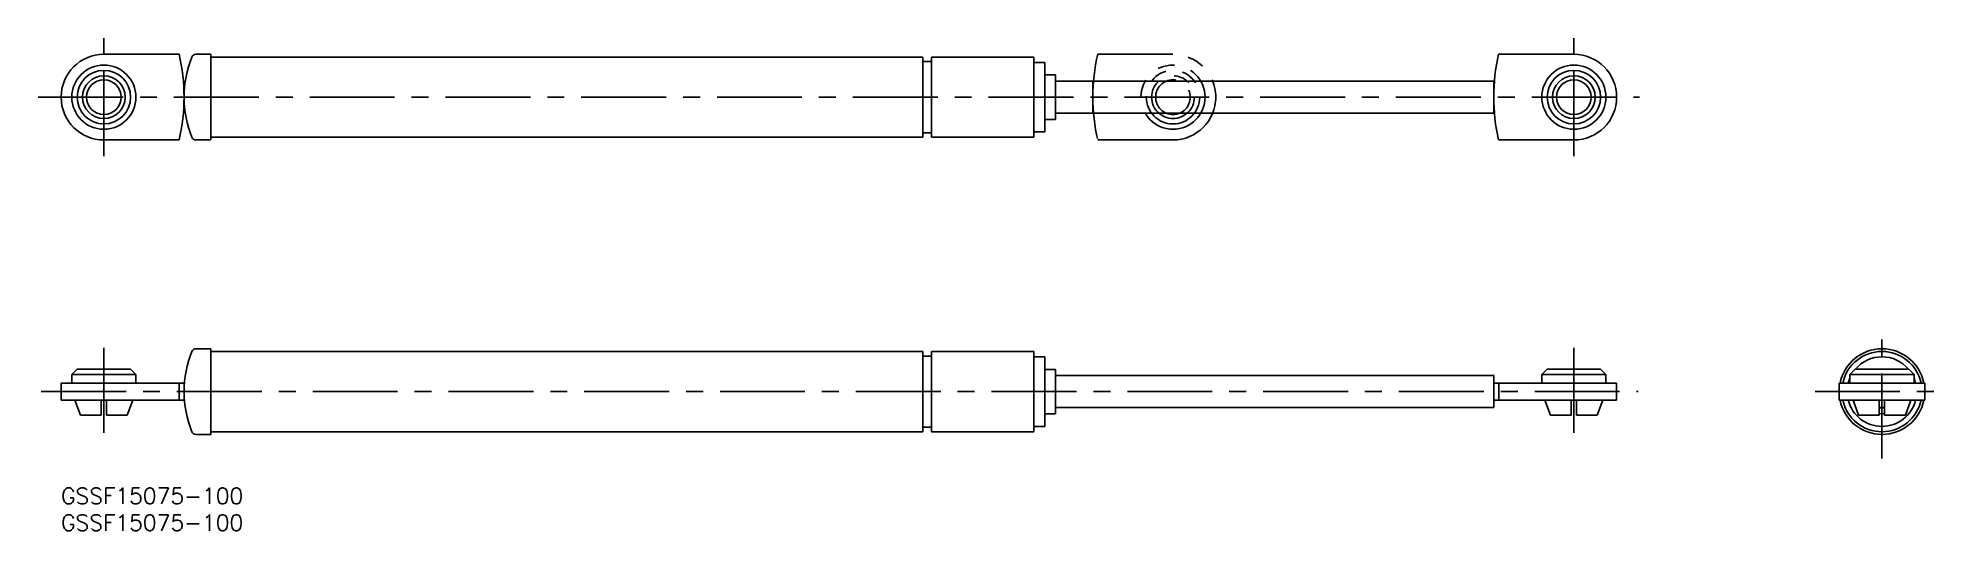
# Model space of a CAD drawing. Extents: x -4 to 353, y -8 to 84.
import ezdxf

# ---------------------------------------------------------------- set-up
doc = ezdxf.new("R2010")
doc.units = 0
doc.header["$LTSCALE"] = 0.5
doc.linetypes.add('CENTER', pattern=[50.8, 31.75, -6.35, 6.35, -6.35])
doc.linetypes.add('PHANTOM', pattern=[63.5, 31.75, -6.35, 6.35, -6.35, 6.35, -6.35])
for name, color, linetype in [('MSM_CENTER', 1, 'CENTER'), ('MSM_CONTINUOUS', 7, 'CONTINUOUS'), ('MSM_IMAGINARY', 6, 'PHANTOM'), ('MSM_PART_NUMBER', 7, 'CONTINUOUS')]:
    doc.layers.add(name, color=color, linetype=linetype)
doc.styles.get("Standard").update_dxf_attribs({"font": 'txt.shx', "height": 3, "bigfont": 'bigfont.shx'})

msp = doc.modelspace()

# ---------------------------------------------------------------- linework, layer by layer
at = {"layer": 'MSM_CENTER'}
for p, q in [((8, 62.02), (8, 84.02)), ((283, 62.02), (283, 84.02)), ((-4.29, 73.02), (295.28, 73.02)), ((340.63, 5.5), (340.63, 30.5)), ((8, 26.2), (8, 9.6)), ((283, 26.2), (283, 9.6)), ((-3.73, 18), (295, 18)), ((328.13, 18), (353.13, 18))]:
    msp.add_line(p, q, dxfattribs=at)
at = {"layer": 'MSM_CONTINUOUS'}
for p, q in [((22.07, 81.02), (8, 81.02)), ((28, 81.02), (25.2, 81.02)), ((28, 65.02), (28, 81.02)), ((161.2, 80.52), (28, 80.52)), ((161.2, 65.52), (161.2, 80.52)), ((162.8, 79.67), (161.2, 79.67)), ((182, 80.52), (162.8, 80.52)), ((162.8, 65.52), (162.8, 80.52)), ((182, 65.52), (182, 80.52)), ((184, 79.52), (182, 79.52)), ((184, 66.52), (184, 79.52)), ((283, 81.02), (268.93, 81.02)), ((186, 77.17), (184, 77.17)), ((186, 68.87), (186, 77.17)), ((268, 76.02), (186, 76.02)), ((268, 76.02), (268, 70.02)), ((184, 68.87), (186, 68.87)), ((186, 70.02), (268, 70.02)), ((8, 65.02), (22.07, 65.02)), ((25.2, 65.02), (28, 65.02)), ((28, 65.52), (161.2, 65.52)), ((161.2, 66.37), (162.8, 66.37)), ((162.8, 65.52), (182, 65.52)), ((182, 66.52), (184, 66.52)), ((268.93, 65.02), (283, 65.02)), ((28, 26), (25.2, 26)), ((28, 10), (28, 26)), ((161.2, 25.5), (28, 25.5)), ((161.2, 10.5), (161.2, 25.5)), ((182, 25.5), (162.8, 25.5)), ((162.8, 10.5), (162.8, 25.5)), ((182, 10.5), (182, 25.5)), ((3, 22.2), (2, 21.2)), ((3, 22.2), (13, 22.2)), ((14, 21.2), (13, 22.2)), ((162.8, 24.65), (161.2, 24.65)), ((184, 24.5), (182, 24.5)), ((184, 11.5), (184, 24.5)), ((186, 22.15), (184, 22.15)), ((186, 13.85), (186, 22.15)), ((278, 22.2), (277, 21.2)), ((278, 22.2), (288, 22.2)), ((289, 21.2), (288, 22.2)), ((335.63, 22.2), (334.63, 21.2)), ((335.63, 22.2), (345.63, 22.2)), ((346.63, 21.2), (345.63, 22.2)), ((0, 19.6), (0, 16.4)), ((0, 19.6), (23, 19.6)), ((2, 21.2), (2, 19.6)), ((14, 21.2), (2, 21.2)), ((14, 19.6), (14, 21.2)), ((22.07, 19.6), (22.07, 16.4)), ((23, 16.4), (23, 19.6)), ((268, 21), (186, 21)), ((268, 21), (268, 15)), ((268, 19.6), (291, 19.6)), ((268.93, 19.6), (268.93, 16.4)), ((277, 21.2), (277, 19.6)), ((289, 21.2), (277, 21.2)), ((289, 19.6), (289, 21.2)), ((291, 16.4), (291, 19.6)), ((332.63, 19.6), (332.63, 16.4)), ((332.63, 19.6), (348.63, 19.6)), ((334.33, 19.6), (334.63, 20.5)), ((334.63, 21.2), (334.63, 19.6)), ((346.63, 21.2), (334.63, 21.2)), ((346.63, 19.6), (346.63, 21.2)), ((346.63, 20.5), (346.79, 20.08)), ((346.79, 20.08), (346.93, 19.6)), ((348.63, 19.6), (348.63, 16.4)), ((0, 16.4), (23, 16.4)), ((2.58, 16.4), (3.63, 13.6)), ((7.5, 13.6), (7.5, 16.4)), ((8.5, 16.4), (8.5, 13.6)), ((13.42, 16.4), (12.37, 13.6)), ((186, 15), (268, 15)), ((268, 16.4), (291, 16.4)), ((277.58, 16.4), (278.63, 13.6)), ((282.5, 13.6), (282.5, 16.4)), ((283.5, 16.4), (283.5, 13.6)), ((288.42, 16.4), (287.37, 13.6)), ((332.63, 16.4), (348.63, 16.4)), ((335.22, 16.4), (336.26, 13.6)), ((340.13, 16.4), (340.13, 13.6)), ((340.13, 15.04), (340.63, 15)), ((340.63, 14.95), (340.13, 14.99)), ((340.63, 15), (341.14, 15.04)), ((341.14, 14.99), (340.63, 14.95)), ((341.13, 13.6), (341.13, 16.4)), ((346.05, 16.4), (345.01, 13.6)), ((3.63, 13.6), (7.5, 13.6)), ((8.5, 13.6), (12.37, 13.6)), ((161.2, 11.35), (162.8, 11.35)), ((182, 11.5), (184, 11.5)), ((184, 13.85), (186, 13.85)), ((278.63, 13.6), (282.5, 13.6)), ((283.5, 13.6), (287.37, 13.6)), ((336.26, 13.6), (340.13, 13.6)), ((340.92, 13.86), (340.13, 13.88)), ((341.14, 13.88), (340.92, 13.86)), ((341.13, 13.6), (345.01, 13.6)), ((25.2, 10), (28, 10)), ((28, 10.5), (161.2, 10.5)), ((162.8, 10.5), (182, 10.5))]:
    msp.add_line(p, q, dxfattribs=at)
for centre, radius in [((8, 73.02), 6), ((283, 73.02), 6), ((8, 73.02), 5), ((8, 73.02), 4), ((8, 73.02), 3.25), ((283, 73.02), 5), ((283, 73.02), 4), ((283, 73.02), 3.25)]:
    msp.add_circle(centre, radius, dxfattribs=at)
for centre, radius, start, end in [((8, 73.02), 8, 90, 270), ((-12, 73.02), 35, 346.787, 13.213), ((43, 73.02), 20, 157.9757, 202.0243), ((25.2, 80.22), 0.8, 90, 157.9757), ((303, 73.02), 35, 166.787, 193.213), ((283, 73.02), 8, 270, 90), ((25.2, 65.82), 0.8, 202.0243, 270), ((43, 18), 20, 157.9757, 202.0243), ((25.2, 25.2), 0.8, 90, 157.9757), ((340.63, 18), 8, 11.537, 168.463), ((340.63, 18), 7.5, 12.3178, 167.6822), ((340.63, 18), 6.5, 40.2522, 139.7478), ((340.63, 18), 8, 191.537, 348.463), ((340.63, 18), 7.5, 192.3178, 347.6822), ((340.63, 18), 6.5, 194.25, 345.75), ((25.2, 10.8), 0.8, 202.0243, 270)]:
    msp.add_arc(centre, radius, start, end, dxfattribs=at)
at = {"layer": 'MSM_IMAGINARY'}
for p, q in [((208, 81.02), (193.93, 81.02)), ((193, 76.02), (193, 70.02)), ((193.93, 65.02), (208, 65.02))]:
    msp.add_line(p, q, dxfattribs=at)
for radius in [6, 5, 4, 3.25]:
    msp.add_circle((208, 73.02), radius, dxfattribs=at)
for centre, radius, start, end in [((228, 73.02), 35, 166.787, 193.213), ((208, 73.02), 8, 270, 90)]:
    msp.add_arc(centre, radius, start, end, dxfattribs=at)

# ---------------------------------------------------------------- texts
at = {"layer": 'MSM_PART_NUMBER', "char_height": 3, "width": 121.0942, "attachment_point": 1}
for insert in [(0, 0), (0, -5)]:
    msp.add_mtext('{GSSF15075-100}', dxfattribs=dict(at, insert=insert))

doc.saveas('drawing.dxf')
